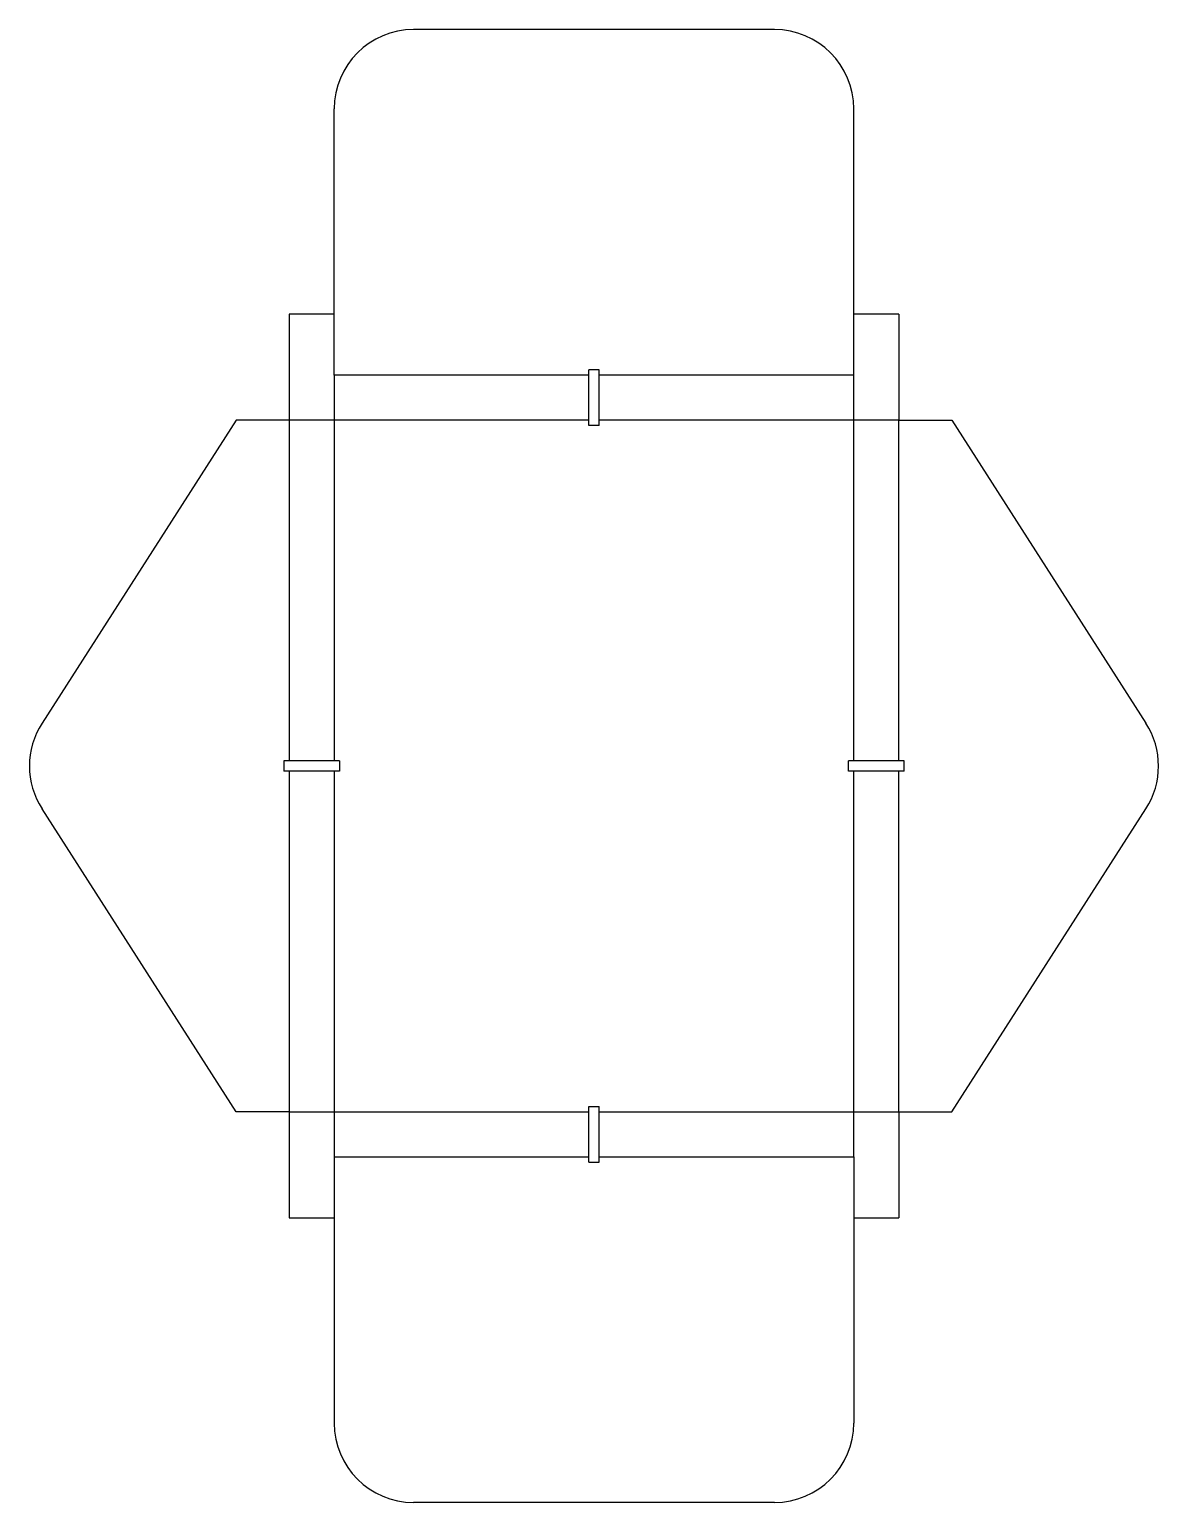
# Model space of a CAD drawing. Header units: millimetres. Extents: x 444 to 657, y -134 to 144.
import ezdxf

# ---------------------------------------------------------------- set-up
doc = ezdxf.new("R2010")
doc.units = ezdxf.units.MM
doc.header["$MEASUREMENT"] = 0

msp = doc.modelspace()

# ---------------------------------------------------------------- linework, layer by layer
at = {"color": 7}
for p, q in [((584.5, 143.92), (516.43, 143.92)), ((501.43, 78.67), (501.43, 128.92)), ((599.5, 78.67), (599.5, 128.92)), ((492.93, 90.17), (492.93, 70.17)), ((501.43, 90.17), (492.93, 90.17)), ((608, 90.17), (599.5, 90.17)), ((608, 90.17), (608, 70.17)), ((501.43, 78.67), (501.43, 70.17)), ((551.47, 79.67), (549.47, 79.67)), ((549.47, 69.17), (549.47, 79.67)), ((551.47, 69.17), (551.47, 79.67)), ((599.5, 70.17), (599.5, 78.67)), ((482.93, 70.17), (446.3, 13.01)), ((492.93, 70.17), (482.93, 70.17)), ((608, 70.17), (618, 70.17)), ((618, 70.17), (654.63, 13.01)), ((551.47, 69.17), (549.47, 69.17)), ((491.93, 5.91), (491.93, 3.91)), ((502.43, 5.91), (491.93, 5.91)), ((502.43, 5.91), (502.43, 3.91)), ((609, 5.91), (598.5, 5.91)), ((598.5, 3.91), (598.5, 5.91)), ((609, 3.91), (609, 5.91)), ((502.43, 3.91), (491.93, 3.91)), ((609, 3.91), (598.5, 3.91)), ((482.93, -60.34), (446.3, -3.18)), ((618, -60.34), (654.63, -3.18)), ((492.93, -60.34), (482.93, -60.34)), ((492.93, -60.34), (492.93, -80.34)), ((501.43, -60.34), (501.43, -68.84)), ((549.47, -69.84), (549.47, -59.34)), ((549.47, -59.34), (551.47, -59.34)), ((551.47, -69.84), (551.47, -59.34)), ((599.5, -68.84), (599.5, -60.34)), ((608, -60.34), (608, -80.34)), ((608, -60.34), (618, -60.34)), ((501.43, -68.84), (501.43, -119.09)), ((599.5, -68.84), (599.5, -119.09)), ((549.47, -69.84), (551.47, -69.84)), ((492.93, -80.34), (501.43, -80.34)), ((599.5, -80.34), (608, -80.34)), ((584.5, -134.09), (516.43, -134.09))]:
    msp.add_line(p, q, dxfattribs=at)
at = {"color": 5}
for p, q in [((549.47, 78.67), (501.43, 78.67)), ((599.5, 78.67), (551.47, 78.67)), ((501.43, 70.17), (492.93, 70.17)), ((492.93, 70.17), (492.93, 5.91)), ((501.43, 70.17), (501.43, 5.91)), ((549.47, 70.17), (501.43, 70.17)), ((599.5, 70.17), (551.47, 70.17)), ((608, 70.17), (599.5, 70.17)), ((599.5, 5.91), (599.5, 70.17)), ((608, 5.91), (608, 70.17)), ((492.93, 3.91), (492.93, -60.34)), ((501.43, 3.91), (501.43, -60.34)), ((599.5, -60.34), (599.5, 3.91)), ((608, -60.34), (608, 3.91)), ((492.93, -60.34), (501.43, -60.34)), ((501.43, -60.34), (549.47, -60.34)), ((551.47, -60.34), (599.5, -60.34)), ((599.5, -60.34), (608, -60.34)), ((501.43, -68.84), (549.47, -68.84)), ((551.47, -68.84), (599.5, -68.84))]:
    msp.add_line(p, q, dxfattribs=at)
at = {"color": 7}
for centre, start, end in [((516.43, 128.92), 90, 180), ((584.5, 128.92), 0, 90), ((458.93, 4.91), 147.349, 212.651), ((642, 4.91), 327.349, 32.651), ((516.43, -119.09), 180, 270), ((584.5, -119.09), 270, 0)]:
    msp.add_arc(centre, 15, start, end, dxfattribs=at)

doc.saveas('drawing.dxf')
